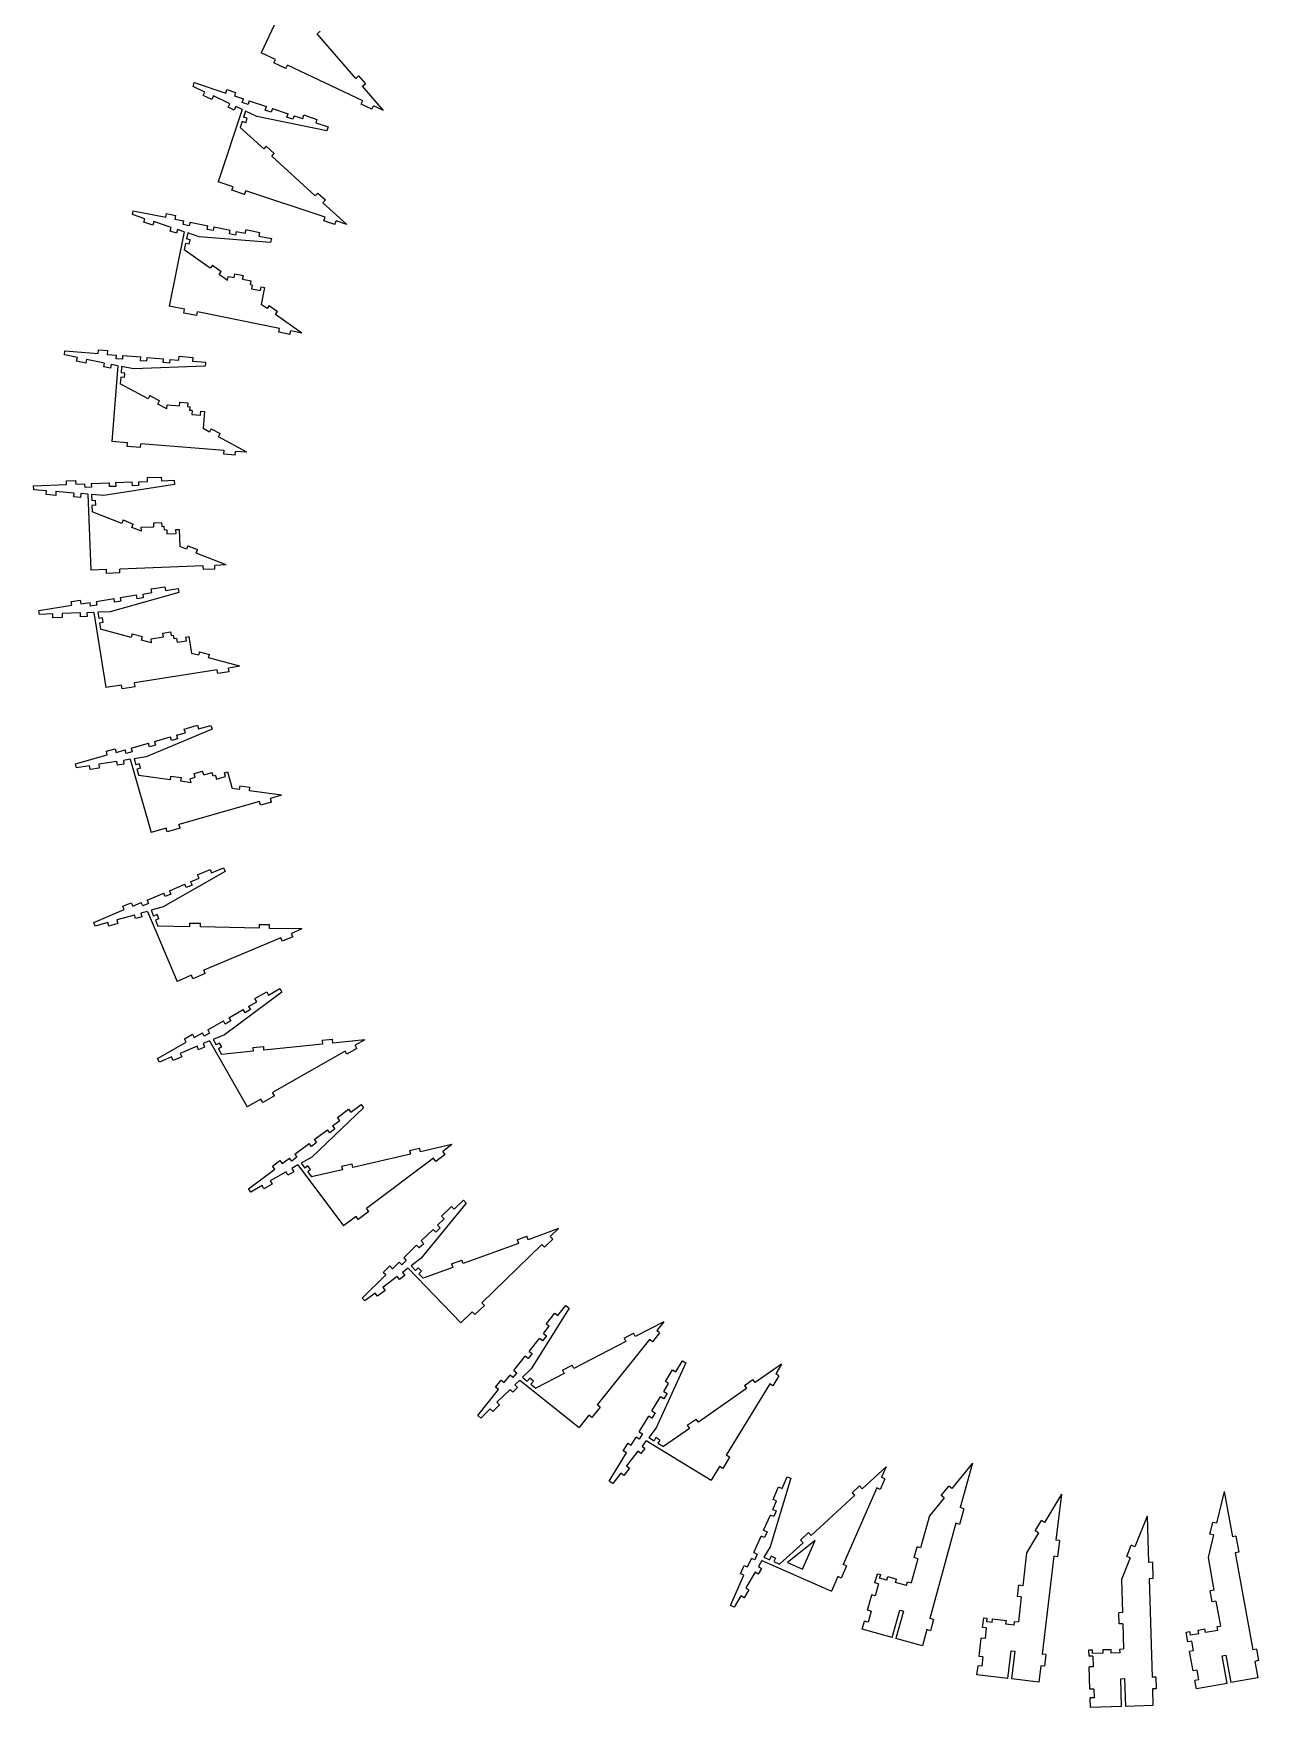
# Model space of a CAD drawing. Extents: x -27280 to 27280, y -16671 to 16671.
# Drawn here: x -4318 to 7426, y -16671 to -628 of the extents above; entities that cross this region are included whole.
import ezdxf

# ---------------------------------------------------------------- set-up
doc = ezdxf.new("R2010")
doc.units = 0
doc.header["$MEASUREMENT"] = 0
doc.layers.get('0').update_dxf_attribs({"linetype": 'CONTINUOUS'})

msp = doc.modelspace()

# ---------------------------------------------------------------- linework, layer by layer
for p, q in [((-1824, -153), (-2135, -812)), ((-1597, -631), (-1569, -607)), ((-1228, -1058), (-1597, -631)), ((-1999, -876), (-2135, -812)), ((-2014, -909), (-1999, -876)), ((-1899, -963), (-2014, -909)), ((-1899, -963), (-1884, -931)), ((-1159, -1274), (-1884, -931)), ((-2788, -1135), (-2776, -1099)), ((-2776, -1099), (-2474, -1199)), ((-1201, -1034), (-1228, -1058)), ((-1201, -1034), (-1136, -1109)), ((-1164, -1133), (-1136, -1109)), ((-2675, -1189), (-2788, -1135)), ((-2690, -1221), (-2675, -1189)), ((-2609, -1260), (-2690, -1221)), ((-2593, -1227), (-2609, -1260)), ((-2435, -1302), (-2593, -1227)), ((-2474, -1199), (-2463, -1165)), ((-2463, -1165), (-2380, -1192)), ((-2380, -1192), (-2391, -1226)), ((-2391, -1226), (-2306, -1254)), ((-2318, -1289), (-2306, -1254)), ((-2249, -1273), (-2261, -1308)), ((-2249, -1273), (-2085, -1328)), ((-1175, -1306), (-1159, -1274)), ((-961, -1367), (-1164, -1133)), ((-2317, -1358), (-2546, -2049)), ((-2450, -1334), (-2435, -1302)), ((-2393, -1362), (-2450, -1334)), ((-2377, -1329), (-2393, -1362)), ((-2317, -1358), (-2377, -1329)), ((-2261, -1308), (-2318, -1289)), ((-2284, -1373), (-2303, -1430)), ((-2269, -1441), (-2303, -1430)), ((-2178, -1424), (-2284, -1373)), ((-2283, -1483), (-2269, -1441)), ((-1507, -1560), (-2178, -1424)), ((-2096, -1362), (-2085, -1328)), ((-2039, -1381), (-2096, -1362)), ((-2028, -1347), (-2039, -1381)), ((-2028, -1347), (-1877, -1397)), ((-1889, -1431), (-1877, -1397)), ((-1832, -1450), (-1889, -1431)), ((-1820, -1416), (-1832, -1450)), ((-1820, -1416), (-1737, -1444)), ((-1737, -1444), (-1725, -1409)), ((-1725, -1409), (-1600, -1451)), ((-1075, -1353), (-1175, -1306)), ((-1075, -1353), (-1059, -1321)), ((-961, -1367), (-1059, -1321)), ((-2317, -1472), (-2336, -1530)), ((-2111, -1734), (-2336, -1530)), ((-2283, -1483), (-2317, -1472)), ((-1600, -1451), (-1612, -1485)), ((-1612, -1485), (-1494, -1524)), ((-1494, -1524), (-1507, -1560)), ((-2087, -1707), (-2111, -1734)), ((-2087, -1707), (-2009, -1778)), ((-2034, -1804), (-2009, -1778)), ((-1616, -2183), (-2034, -1804)), ((-2403, -2097), (-2546, -2049)), ((-2415, -2131), (-2403, -2097)), ((-2294, -2171), (-2415, -2131)), ((-2294, -2171), (-2282, -2137)), ((-1522, -2389), (-2282, -2137)), ((-1592, -2157), (-1616, -2183)), ((-1592, -2157), (-1519, -2223)), ((-1543, -2250), (-1519, -2223)), ((-3368, -2363), (-3361, -2326)), ((-3249, -2403), (-3368, -2363)), ((-3361, -2326), (-3049, -2389)), ((-3261, -2437), (-3249, -2403)), ((-3049, -2389), (-3042, -2353)), ((-3042, -2353), (-2956, -2371)), ((-2956, -2371), (-2963, -2406)), ((-2963, -2406), (-2876, -2424)), ((-1313, -2458), (-1543, -2250)), ((-1533, -2423), (-1522, -2389)), ((-3175, -2465), (-3261, -2437)), ((-3164, -2431), (-3175, -2465)), ((-2998, -2486), (-3164, -2431)), ((-2874, -2528), (-3018, -3242)), ((-3009, -2521), (-2998, -2486)), ((-2948, -2541), (-3009, -2521)), ((-2937, -2507), (-2948, -2541)), ((-2874, -2528), (-2937, -2507)), ((-2883, -2459), (-2876, -2424)), ((-2824, -2471), (-2883, -2459)), ((-2839, -2539), (-2851, -2597)), ((-2728, -2576), (-2839, -2539)), ((-2817, -2436), (-2824, -2471)), ((-2817, -2436), (-2647, -2470)), ((-2654, -2506), (-2647, -2470)), ((-2595, -2517), (-2654, -2506)), ((-2588, -2482), (-2595, -2517)), ((-2588, -2482), (-2433, -2514)), ((-2440, -2549), (-2433, -2514)), ((-2381, -2561), (-2440, -2549)), ((-2374, -2526), (-2381, -2561)), ((-2374, -2526), (-2287, -2543)), ((-2287, -2543), (-2280, -2508)), ((-2280, -2508), (-2151, -2534)), ((-2151, -2534), (-2158, -2569)), ((-1428, -2458), (-1533, -2423)), ((-1428, -2458), (-1417, -2424)), ((-1313, -2458), (-1417, -2424)), ((-2860, -2641), (-2872, -2701)), ((-2624, -2877), (-2872, -2701)), ((-2825, -2648), (-2860, -2641)), ((-2816, -2604), (-2851, -2597)), ((-2825, -2648), (-2816, -2604)), ((-2045, -2631), (-2728, -2576)), ((-2158, -2569), (-2037, -2594)), ((-2037, -2594), (-2045, -2631)), ((-2603, -2847), (-2624, -2877)), ((-2603, -2847), (-2518, -2908)), ((-2539, -2937), (-2518, -2908)), ((-2458, -2994), (-2539, -2937)), ((-2458, -2994), (-2450, -2956)), ((-2450, -2956), (-2395, -2967)), ((-2395, -2967), (-2388, -2932)), ((-2388, -2932), (-2306, -2948)), ((-2313, -2984), (-2306, -2948)), ((-2313, -2984), (-2232, -3000)), ((-2239, -3035), (-2232, -3000)), ((-2239, -3035), (-2239, -3036)), ((-2220, -3040), (-2239, -3036)), ((-2220, -3040), (-2227, -3075)), ((-2227, -3075), (-2142, -3092)), ((-2142, -3092), (-2135, -3056)), ((-2135, -3056), (-2102, -3063)), ((-2102, -3063), (-2135, -3224)), ((-2871, -3271), (-3018, -3242)), ((-2878, -3307), (-2871, -3271)), ((-2753, -3332), (-2878, -3307)), ((-2753, -3332), (-2746, -3297)), ((-1960, -3456), (-2746, -3297)), ((-2079, -3263), (-2135, -3224)), ((-2058, -3234), (-2079, -3263)), ((-2058, -3234), (-1977, -3291)), ((-1998, -3320), (-1977, -3291)), ((-1745, -3500), (-1998, -3320)), ((-1967, -3491), (-1960, -3456)), ((-1859, -3513), (-1967, -3491)), ((-1859, -3513), (-1852, -3478)), ((-1745, -3500), (-1852, -3478)), ((-4019, -3708), (-4016, -3670)), ((-4016, -3670), (-3699, -3696)), ((-3699, -3696), (-3696, -3660)), ((-3696, -3660), (-3609, -3667)), ((-3609, -3667), (-3612, -3703)), ((-3896, -3733), (-4019, -3708)), ((-3904, -3769), (-3896, -3733)), ((-3815, -3787), (-3904, -3769)), ((-3808, -3751), (-3815, -3787)), ((-3637, -3786), (-3808, -3751)), ((-3644, -3822), (-3637, -3786)), ((-3581, -3834), (-3644, -3822)), ((-3612, -3703), (-3523, -3710)), ((-3574, -3799), (-3581, -3834)), ((-3509, -3813), (-3574, -3799)), ((-3509, -3813), (-3567, -4539)), ((-3526, -3746), (-3523, -3710)), ((-3466, -3750), (-3526, -3746)), ((-3473, -3820), (-3478, -3879)), ((-3358, -3843), (-3473, -3820)), ((-3463, -3714), (-3466, -3750)), ((-3463, -3714), (-3290, -3728)), ((-2673, -3816), (-3358, -3843)), ((-3293, -3764), (-3290, -3728)), ((-3233, -3769), (-3293, -3764)), ((-3230, -3733), (-3233, -3769)), ((-3230, -3733), (-3072, -3746)), ((-3075, -3782), (-3072, -3746)), ((-3015, -3786), (-3075, -3782)), ((-3012, -3751), (-3015, -3786)), ((-3012, -3751), (-2924, -3758)), ((-2924, -3758), (-2922, -3722)), ((-2922, -3722), (-2790, -3732)), ((-2790, -3732), (-2793, -3768)), ((-2793, -3768), (-2670, -3778)), ((-2670, -3778), (-2673, -3816)), ((-3481, -3923), (-3486, -3984)), ((-3219, -4129), (-3486, -3984)), ((-3445, -3926), (-3481, -3923)), ((-3442, -3882), (-3478, -3879)), ((-3445, -3926), (-3442, -3882)), ((-3202, -4097), (-3219, -4129)), ((-3202, -4097), (-3110, -4147)), ((-3127, -4179), (-3110, -4147)), ((-2917, -4196), (-2914, -4161)), ((-2914, -4161), (-2839, -4167)), ((-2839, -4167), (-2842, -4202)), ((-3040, -4226), (-3127, -4179)), ((-3040, -4226), (-3037, -4187)), ((-3037, -4187), (-2917, -4196)), ((-2842, -4202), (-2815, -4205)), ((-2818, -4241), (-2815, -4205)), ((-2798, -4242), (-2818, -4241)), ((-2798, -4242), (-2801, -4278)), ((-2801, -4278), (-2717, -4285)), ((-2717, -4285), (-2714, -4249)), ((-2714, -4249), (-2678, -4252)), ((-2678, -4252), (-2691, -4415)), ((-2631, -4448), (-2691, -4415)), ((-2614, -4416), (-2631, -4448)), ((-2614, -4416), (-2527, -4463)), ((-2544, -4495), (-2527, -4463)), ((-3416, -4551), (-3567, -4539)), ((-3419, -4587), (-3416, -4551)), ((-3292, -4597), (-3419, -4587)), ((-3292, -4597), (-3289, -4561)), ((-2491, -4625), (-3289, -4561)), ((-2272, -4642), (-2544, -4495)), ((-2493, -4661), (-2491, -4625)), ((-2383, -4670), (-2380, -4634)), ((-2272, -4642), (-2380, -4634)), ((-2383, -4670), (-2493, -4661)), ((-4318, -4963), (-4000, -4950)), ((-4316, -5001), (-4318, -4963)), ((-4002, -4914), (-3914, -4911)), ((-4000, -4950), (-4002, -4914)), ((-3914, -4911), (-3913, -4947)), ((-3913, -4947), (-3824, -4943)), ((-3822, -4979), (-3824, -4943)), ((-3764, -4941), (-3590, -4934)), ((-3764, -4941), (-3762, -4977)), ((-2967, -4949), (-3644, -5057)), ((-3589, -4970), (-3590, -4934)), ((-3529, -4968), (-3589, -4970)), ((-3530, -4932), (-3372, -4926)), ((-3530, -4932), (-3529, -4968)), ((-3370, -4962), (-3372, -4926)), ((-3310, -4960), (-3370, -4962)), ((-3312, -4924), (-3224, -4920)), ((-3312, -4924), (-3310, -4960)), ((-3225, -4884), (-3094, -4879)), ((-3224, -4920), (-3225, -4884)), ((-3094, -4879), (-3092, -4915)), ((-3092, -4915), (-2969, -4910)), ((-2969, -4910), (-2967, -4949)), ((-4192, -5011), (-4316, -5001)), ((-4195, -5047), (-4192, -5011)), ((-4105, -5055), (-4195, -5047)), ((-4102, -5019), (-4105, -5055)), ((-3927, -5033), (-4102, -5019)), ((-3930, -5069), (-3927, -5033)), ((-3867, -5074), (-3930, -5069)), ((-3864, -5038), (-3867, -5074)), ((-3797, -5044), (-3864, -5038)), ((-3762, -4977), (-3822, -4979)), ((-3797, -5044), (-3769, -5772)), ((-3761, -5047), (-3759, -5106)), ((-3644, -5057), (-3761, -5047)), ((-3723, -5105), (-3759, -5106)), ((-3721, -5149), (-3723, -5105)), ((-3721, -5149), (-3757, -5151)), ((-3757, -5151), (-3755, -5212)), ((-3472, -5324), (-3755, -5212)), ((-3459, -5290), (-3472, -5324)), ((-3459, -5290), (-3362, -5329)), ((-3375, -5362), (-3362, -5329)), ((-3283, -5399), (-3375, -5362)), ((-3285, -5360), (-3164, -5355)), ((-3283, -5399), (-3285, -5360)), ((-3165, -5319), (-3091, -5316)), ((-3164, -5355), (-3165, -5319)), ((-3091, -5316), (-3089, -5352)), ((-3089, -5352), (-3065, -5351)), ((-3063, -5387), (-3065, -5351)), ((-3041, -5386), (-3063, -5387)), ((-3041, -5386), (-3039, -5422)), ((-3039, -5422), (-2950, -5419)), ((-2952, -5383), (-2921, -5382)), ((-2950, -5419), (-2952, -5383)), ((-2921, -5382), (-2914, -5545)), ((-2851, -5571), (-2914, -5545)), ((-2838, -5537), (-2851, -5571)), ((-2838, -5537), (-2746, -5574)), ((-2759, -5607), (-2746, -5574)), ((-2471, -5721), (-2759, -5607)), ((-3618, -5766), (-3769, -5772)), ((-3617, -5802), (-3618, -5766)), ((-2690, -5730), (-3491, -5761)), ((-3490, -5797), (-3491, -5761)), ((-2689, -5766), (-2690, -5730)), ((-2578, -5762), (-2689, -5766)), ((-2471, -5721), (-2580, -5726)), ((-2578, -5762), (-2580, -5726)), ((-3490, -5797), (-3617, -5802)), ((-3189, -5950), (-3059, -5930)), ((-3059, -5930), (-3053, -5965)), ((-3956, -6072), (-3870, -6058)), ((-3951, -6108), (-3956, -6072)), ((-3870, -6058), (-3864, -6094)), ((-3864, -6094), (-3776, -6080)), ((-3770, -6116), (-3776, -6080)), ((-3717, -6071), (-3545, -6043)), ((-3717, -6071), (-3711, -6106)), ((-2925, -5984), (-3584, -6171)), ((-3540, -6079), (-3545, -6043)), ((-3480, -6069), (-3540, -6079)), ((-3486, -6034), (-3329, -6009)), ((-3486, -6034), (-3480, -6069)), ((-3324, -6045), (-3329, -6009)), ((-3265, -6035), (-3324, -6045)), ((-3270, -6000), (-3183, -5986)), ((-3270, -6000), (-3265, -6035)), ((-3183, -5986), (-3189, -5950)), ((-3053, -5965), (-2931, -5946)), ((-2931, -5946), (-2925, -5984)), ((-4265, -6158), (-3951, -6108)), ((-4259, -6195), (-4265, -6158)), ((-4133, -6191), (-4259, -6195)), ((-4132, -6227), (-4133, -6191)), ((-4042, -6224), (-4132, -6227)), ((-3868, -6181), (-4043, -6188)), ((-4043, -6188), (-4042, -6224)), ((-3867, -6217), (-3868, -6181)), ((-3803, -6215), (-3867, -6217)), ((-3738, -6177), (-3805, -6179)), ((-3805, -6179), (-3803, -6215)), ((-3711, -6106), (-3770, -6116)), ((-3738, -6177), (-3624, -6896)), ((-3584, -6171), (-3702, -6175)), ((-3702, -6175), (-3692, -6234)), ((-3657, -6228), (-3692, -6234)), ((-3650, -6272), (-3657, -6228)), ((-3650, -6272), (-3685, -6278)), ((-3685, -6278), (-3676, -6338)), ((-3382, -6416), (-3676, -6338)), ((-3373, -6381), (-3382, -6416)), ((-3373, -6381), (-3272, -6408)), ((-3281, -6443), (-3272, -6408)), ((-3191, -6429), (-3072, -6410)), ((-3078, -6375), (-3004, -6363)), ((-3072, -6410), (-3078, -6375)), ((-3004, -6363), (-2998, -6399)), ((-2998, -6399), (-2974, -6395)), ((-2968, -6430), (-2974, -6395)), ((-2858, -6413), (-2828, -6408)), ((-2852, -6448), (-2858, -6413)), ((-2828, -6408), (-2802, -6570)), ((-3185, -6468), (-3281, -6443)), ((-3185, -6468), (-3191, -6429)), ((-2946, -6427), (-2968, -6430)), ((-2946, -6427), (-2940, -6462)), ((-2940, -6462), (-2852, -6448)), ((-2736, -6587), (-2802, -6570)), ((-2727, -6553), (-2736, -6587)), ((-2727, -6553), (-2631, -6578)), ((-2640, -6613), (-2631, -6578)), ((-2557, -6727), (-3349, -6852)), ((-2340, -6692), (-2640, -6613)), ((-2552, -6762), (-2557, -6727)), ((-2340, -6692), (-2448, -6709)), ((-2442, -6745), (-2448, -6709)), ((-3475, -6872), (-3624, -6896)), ((-3469, -6908), (-3475, -6872)), ((-3343, -6888), (-3469, -6908)), ((-3343, -6888), (-3349, -6852)), ((-2442, -6745), (-2552, -6762)), ((-2606, -7296), (-3238, -7560)), ((-3157, -7413), (-3005, -7369)), ((-2995, -7404), (-3005, -7369)), ((-2947, -7353), (-2862, -7329)), ((-2947, -7353), (-2937, -7387)), ((-2872, -7294), (-2745, -7258)), ((-2862, -7329), (-2872, -7294)), ((-2745, -7258), (-2736, -7293)), ((-2736, -7293), (-2617, -7259)), ((-2617, -7259), (-2606, -7296)), ((-3619, -7507), (-3535, -7483)), ((-3610, -7541), (-3619, -7507)), ((-3535, -7483), (-3526, -7518)), ((-3526, -7518), (-3440, -7493)), ((-3430, -7528), (-3440, -7493)), ((-3372, -7511), (-3430, -7528)), ((-3382, -7477), (-3215, -7429)), ((-3382, -7477), (-3372, -7511)), ((-3205, -7464), (-3215, -7429)), ((-3147, -7447), (-3205, -7464)), ((-3157, -7413), (-3147, -7447)), ((-2937, -7387), (-2995, -7404)), ((-3915, -7628), (-3610, -7541)), ((-3905, -7665), (-3915, -7628)), ((-3781, -7646), (-3905, -7665)), ((-3776, -7682), (-3781, -7646)), ((-3687, -7668), (-3776, -7682)), ((-3519, -7605), (-3692, -7632)), ((-3692, -7632), (-3687, -7668)), ((-3514, -7640), (-3519, -7605)), ((-3451, -7630), (-3514, -7640)), ((-3390, -7584), (-3456, -7595)), ((-3456, -7595), (-3451, -7630)), ((-3390, -7584), (-3191, -8285)), ((-3238, -7560), (-3354, -7579)), ((-3354, -7579), (-3338, -7636)), ((-3303, -7626), (-3338, -7636)), ((-3291, -7669), (-3326, -7679)), ((-3326, -7679), (-3309, -7738)), ((-3291, -7669), (-3303, -7626)), ((-2778, -7721), (-2696, -7698)), ((-2686, -7733), (-2696, -7698)), ((-3008, -7780), (-3309, -7738)), ((-3003, -7744), (-3008, -7780)), ((-3003, -7744), (-2900, -7759)), ((-2905, -7794), (-2900, -7759)), ((-2807, -7808), (-2905, -7794)), ((-2817, -7770), (-2768, -7756)), ((-2807, -7808), (-2817, -7770)), ((-2768, -7756), (-2778, -7721)), ((-2686, -7733), (-2604, -7709)), ((-2594, -7744), (-2604, -7709)), ((-2574, -7738), (-2594, -7744)), ((-2574, -7738), (-2564, -7773)), ((-2564, -7773), (-2477, -7748)), ((-2487, -7714), (-2459, -7705)), ((-2477, -7748), (-2487, -7714)), ((-2459, -7705), (-2414, -7863)), ((-2341, -7837), (-2346, -7872)), ((-2341, -7837), (-2243, -7851)), ((-2248, -7886), (-2243, -7851)), ((-2152, -7989), (-2923, -8209)), ((-2346, -7872), (-2414, -7863)), ((-1941, -7929), (-2248, -7886)), ((-2142, -8024), (-2152, -7989)), ((-2036, -7994), (-2142, -8024)), ((-1941, -7929), (-2046, -7959)), ((-2036, -7994), (-2046, -7959)), ((-3046, -8244), (-3191, -8285)), ((-3036, -8278), (-3046, -8244)), ((-2913, -8243), (-3036, -8278)), ((-2913, -8243), (-2923, -8209)), ((-2481, -8660), (-3076, -8999)), ((-2745, -8691), (-2623, -8640)), ((-2623, -8640), (-2610, -8673)), ((-2610, -8673), (-2496, -8625)), ((-2496, -8625), (-2481, -8660)), ((-3014, -8843), (-2867, -8781)), ((-2854, -8814), (-2867, -8781)), ((-2798, -8791), (-2854, -8814)), ((-2812, -8758), (-2731, -8724)), ((-2812, -8758), (-2798, -8791)), ((-2731, -8724), (-2745, -8691)), ((-3461, -8991), (-3381, -8958)), ((-3381, -8958), (-3367, -8991)), ((-3367, -8991), (-3284, -8956)), ((-3270, -8989), (-3284, -8956)), ((-3215, -8966), (-3270, -8989)), ((-3229, -8933), (-3069, -8866)), ((-3229, -8933), (-3215, -8966)), ((-3055, -8899), (-3069, -8866)), ((-3000, -8876), (-3055, -8899)), ((-3014, -8843), (-3000, -8876)), ((-3740, -9148), (-3447, -9025)), ((-3350, -9077), (-3519, -9124)), ((-3519, -9124), (-3509, -9159)), ((-3447, -9025), (-3461, -8991)), ((-3340, -9111), (-3350, -9077)), ((-3279, -9094), (-3340, -9111)), ((-3224, -9041), (-3289, -9059)), ((-3289, -9059), (-3279, -9094)), ((-3224, -9041), (-2942, -9713)), ((-3076, -8999), (-3190, -9031)), ((-3190, -9031), (-3167, -9086)), ((-3133, -9072), (-3167, -9086)), ((-3116, -9113), (-3149, -9127)), ((-3149, -9127), (-3126, -9183)), ((-3116, -9113), (-3133, -9072)), ((-3726, -9183), (-3740, -9148)), ((-3605, -9149), (-3726, -9183)), ((-3595, -9184), (-3605, -9149)), ((-3509, -9159), (-3595, -9184)), ((-2822, -9189), (-3126, -9183)), ((-2821, -9153), (-2822, -9189)), ((-2821, -9153), (-2717, -9155)), ((-2717, -9191), (-2717, -9155)), ((-2153, -9202), (-2717, -9191)), ((-1947, -9295), (-2686, -9605)), ((-2153, -9166), (-2054, -9168)), ((-2153, -9166), (-2153, -9202)), ((-2055, -9204), (-2054, -9168)), ((-1744, -9210), (-2055, -9204)), ((-1933, -9328), (-1947, -9295)), ((-1831, -9285), (-1933, -9328)), ((-1744, -9210), (-1845, -9252)), ((-1831, -9285), (-1845, -9252)), ((-2672, -9638), (-2686, -9605)), ((-2803, -9654), (-2942, -9713)), ((-2789, -9687), (-2803, -9654)), ((-2672, -9638), (-2789, -9687)), ((-2064, -9843), (-1957, -9782)), ((-1957, -9782), (-1937, -9815)), ((-1937, -9815), (-2487, -10223)), ((-2255, -9952), (-2178, -9908)), ((-2196, -9877), (-2082, -9812)), ((-2178, -9908), (-2196, -9877)), ((-2082, -9812), (-2064, -9843)), ((-2647, -10177), (-2496, -10090)), ((-2479, -10122), (-2496, -10090)), ((-2427, -10092), (-2479, -10122)), ((-2444, -10061), (-2307, -9982)), ((-2444, -10061), (-2427, -10092)), ((-2289, -10013), (-2307, -9982)), ((-2237, -9983), (-2289, -10013)), ((-2255, -9952), (-2237, -9983)), ((-2871, -10263), (-2795, -10219)), ((-2853, -10294), (-2871, -10263)), ((-2795, -10219), (-2777, -10251)), ((-2777, -10251), (-2699, -10206)), ((-2681, -10238), (-2699, -10206)), ((-2629, -10208), (-2681, -10238)), ((-2647, -10177), (-2629, -10208)), ((-2487, -10223), (-2596, -10269)), ((-1550, -10277), (-1452, -10267)), ((-1449, -10303), (-1452, -10267)), ((-3129, -10452), (-2853, -10294)), ((-2750, -10334), (-2911, -10402)), ((-2911, -10402), (-2897, -10435)), ((-2736, -10367), (-2750, -10334)), ((-2677, -10342), (-2736, -10367)), ((-2629, -10283), (-2691, -10309)), ((-2691, -10309), (-2677, -10342)), ((-2629, -10283), (-2268, -10916)), ((-2596, -10269), (-2567, -10321)), ((-2535, -10303), (-2567, -10321)), ((-2513, -10341), (-2544, -10359)), ((-2544, -10359), (-2514, -10412)), ((-2513, -10341), (-2535, -10303)), ((-2212, -10381), (-2514, -10412)), ((-2216, -10345), (-2111, -10335)), ((-2216, -10345), (-2212, -10381)), ((-2108, -10371), (-2111, -10335)), ((-1547, -10313), (-2108, -10371)), ((-1331, -10380), (-2026, -10777)), ((-1550, -10277), (-1547, -10313)), ((-1140, -10271), (-1449, -10303)), ((-1313, -10411), (-1331, -10380)), ((-1217, -10356), (-1313, -10411)), ((-1140, -10271), (-1235, -10325)), ((-1217, -10356), (-1235, -10325)), ((-3110, -10485), (-3129, -10452)), ((-2994, -10437), (-3110, -10485)), ((-2980, -10470), (-2994, -10437)), ((-2897, -10435), (-2980, -10470)), ((-2137, -10841), (-2268, -10916)), ((-2119, -10872), (-2137, -10841)), ((-2008, -10809), (-2119, -10872)), ((-2008, -10809), (-2026, -10777)), ((-1276, -10966), (-1177, -10892)), ((-1177, -10892), (-1154, -10923)), ((-1154, -10923), (-1650, -11396)), ((-1452, -11098), (-1381, -11045)), ((-1403, -11016), (-1298, -10937)), ((-1381, -11045), (-1403, -11016)), ((-1298, -10937), (-1276, -10966)), ((-1627, -11229), (-1500, -11134)), ((-1627, -11229), (-1605, -11258)), ((-1478, -11163), (-1500, -11134)), ((-1430, -11127), (-1478, -11163)), ((-1452, -11098), (-1430, -11127)), ((-1814, -11369), (-1675, -11265)), ((-1814, -11369), (-1792, -11398)), ((-1653, -11294), (-1675, -11265)), ((-1605, -11258), (-1653, -11294)), ((-705, -11369), (-1255, -11495)), ((-713, -11333), (-617, -11311)), ((-713, -11333), (-705, -11369)), ((-609, -11346), (-617, -11311)), ((-307, -11277), (-609, -11346)), ((-372, -11371), (-461, -11437)), ((-307, -11277), (-394, -11342)), ((-372, -11371), (-394, -11342)), ((-2258, -11701), (-2003, -11511)), ((-1896, -11537), (-2048, -11625)), ((-2025, -11482), (-1955, -11429)), ((-2003, -11511), (-2025, -11482)), ((-1955, -11429), (-1933, -11458)), ((-1933, -11458), (-1862, -11405)), ((-1878, -11569), (-1896, -11537)), ((-1823, -11537), (-1878, -11569)), ((-1840, -11434), (-1862, -11405)), ((-1783, -11472), (-1841, -11506)), ((-1841, -11506), (-1823, -11537)), ((-1792, -11398), (-1840, -11434)), ((-1783, -11472), (-1347, -12055)), ((-1650, -11396), (-1752, -11454)), ((-1752, -11454), (-1716, -11502)), ((-1687, -11480), (-1716, -11502)), ((-1661, -11516), (-1689, -11538)), ((-1689, -11538), (-1653, -11586)), ((-1661, -11516), (-1687, -11480)), ((-1357, -11518), (-1653, -11586)), ((-1365, -11483), (-1263, -11460)), ((-1365, -11483), (-1357, -11518)), ((-1255, -11495), (-1263, -11460)), ((-482, -11408), (-1124, -11889)), ((-461, -11437), (-482, -11408)), ((-2235, -11732), (-2258, -11701)), ((-2126, -11670), (-2235, -11732)), ((-2108, -11701), (-2126, -11670)), ((-2030, -11656), (-2108, -11701)), ((-2048, -11625), (-2030, -11656)), ((-170, -11837), (-603, -12368)), ((-406, -11961), (-311, -11869)), ((-311, -11869), (-286, -11895)), ((-286, -11895), (-197, -11809)), ((-197, -11809), (-170, -11837)), ((-1226, -11965), (-1347, -12055)), ((-1204, -11994), (-1226, -11965)), ((-1102, -11918), (-1204, -11994)), ((-1102, -11918), (-1124, -11889)), ((-444, -12048), (-381, -11987)), ((-381, -11987), (-406, -11961)), ((-601, -12200), (-487, -12090)), ((-462, -12115), (-487, -12090)), ((-419, -12074), (-462, -12115)), ((-444, -12048), (-419, -12074)), ((318, -12189), (411, -12155)), ((318, -12189), (331, -12223)), ((423, -12189), (411, -12155)), ((715, -12082), (423, -12189)), ((661, -12184), (582, -12261)), ((715, -12082), (636, -12158)), ((661, -12184), (636, -12158)), ((-769, -12362), (-645, -12241)), ((-620, -12267), (-645, -12241)), ((-576, -12226), (-620, -12267)), ((-601, -12200), (-576, -12226)), ((331, -12223), (-199, -12417)), ((557, -12235), (-20, -12792)), ((582, -12261), (557, -12235)), ((-965, -12501), (-902, -12440)), ((-940, -12526), (-965, -12501)), ((-902, -12440), (-877, -12466)), ((-877, -12466), (-813, -12404)), ((-788, -12430), (-813, -12404)), ((-744, -12388), (-788, -12430)), ((-726, -12461), (-779, -12501)), ((-779, -12501), (-758, -12530)), ((-769, -12362), (-744, -12388)), ((-726, -12461), (-220, -12985)), ((-603, -12368), (-697, -12439)), ((-697, -12439), (-656, -12482)), ((-630, -12457), (-656, -12482)), ((-599, -12489), (-630, -12457)), ((-599, -12489), (-625, -12514)), ((-625, -12514), (-582, -12558)), ((-297, -12453), (-582, -12558)), ((-309, -12419), (-211, -12383)), ((-309, -12419), (-297, -12453)), ((-199, -12417), (-211, -12383)), ((-1168, -12747), (-940, -12526)), ((-948, -12674), (-1020, -12728)), ((-830, -12540), (-970, -12645)), ((-970, -12645), (-948, -12674)), ((-809, -12568), (-830, -12540)), ((-758, -12530), (-809, -12568)), ((-1142, -12775), (-1168, -12747)), ((-1042, -12699), (-1142, -12775)), ((-1020, -12728), (-1042, -12699)), ((5, -12817), (-86, -12906)), ((5, -12817), (-20, -12792)), ((708, -12916), (786, -12819)), ((786, -12819), (816, -12843)), ((-111, -12880), (-220, -12985)), ((-86, -12906), (-111, -12880)), ((816, -12843), (454, -13425)), ((598, -12996), (680, -12893)), ((680, -12893), (708, -12916)), ((1725, -12974), (1449, -13117)), ((1725, -12974), (1657, -13059)), ((434, -13258), (534, -13134)), ((562, -13156), (534, -13134)), ((599, -13110), (562, -13156)), ((571, -13087), (626, -13018)), ((571, -13087), (599, -13110)), ((626, -13018), (598, -12996)), ((1588, -13145), (1086, -13771)), ((1345, -13131), (1433, -13085)), ((1345, -13131), (1362, -13162)), ((1449, -13117), (1433, -13085)), ((1616, -13168), (1588, -13145)), ((1685, -13082), (1616, -13168)), ((1685, -13082), (1657, -13059)), ((288, -13440), (397, -13305)), ((425, -13327), (397, -13305)), ((462, -13280), (425, -13327)), ((434, -13258), (462, -13280)), ((1362, -13162), (861, -13422)), ((316, -13463), (279, -13509)), ((288, -13440), (316, -13463)), ((454, -13425), (370, -13507)), ((768, -13471), (499, -13611)), ((752, -13439), (845, -13390)), ((752, -13439), (768, -13471)), ((861, -13422), (845, -13390)), ((1936, -13369), (1653, -13992)), ((1740, -13548), (1808, -13436)), ((1808, -13436), (1839, -13454)), ((1839, -13454), (1903, -13349)), ((1903, -13349), (1936, -13369)), ((2854, -13381), (2600, -13558)), ((2854, -13381), (2798, -13474)), ((2829, -13493), (2798, -13474)), ((-58, -13873), (140, -13625)), ((112, -13602), (167, -13534)), ((140, -13625), (112, -13602)), ((251, -13624), (125, -13746)), ((167, -13534), (195, -13557)), ((195, -13557), (251, -13487)), ((279, -13509), (251, -13487)), ((276, -13650), (251, -13624)), ((321, -13605), (276, -13650)), ((344, -13533), (296, -13579)), ((296, -13579), (321, -13605)), ((344, -13533), (912, -13988)), ((370, -13507), (416, -13544)), ((439, -13516), (416, -13544)), ((474, -13544), (439, -13516)), ((474, -13544), (451, -13572)), ((451, -13572), (499, -13611)), ((1725, -13642), (1771, -13567)), ((1771, -13567), (1740, -13548)), ((2519, -13615), (2056, -13937)), ((2740, -13569), (2324, -14254)), ((2498, -13585), (2579, -13529)), ((2498, -13585), (2519, -13615)), ((2600, -13558), (2579, -13529)), ((2771, -13587), (2740, -13569)), ((2829, -13493), (2771, -13587)), ((151, -13772), (86, -13835)), ((125, -13746), (151, -13772)), ((1115, -13793), (1035, -13893)), ((1115, -13793), (1086, -13771)), ((1611, -13829), (1694, -13694)), ((1725, -13712), (1694, -13694)), ((1725, -13642), (1756, -13661)), ((1756, -13661), (1725, -13712)), ((-28, -13897), (-58, -13873)), ((61, -13809), (-28, -13897)), ((86, -13835), (61, -13809)), ((1007, -13870), (912, -13988)), ((1035, -13893), (1007, -13870)), ((1490, -14029), (1580, -13880)), ((1611, -13899), (1580, -13880)), ((1611, -13829), (1642, -13848)), ((1642, -13848), (1611, -13899)), ((1950, -13967), (2035, -13908)), ((2056, -13937), (2035, -13908)), ((1413, -14156), (1459, -14080)), ((1490, -14099), (1459, -14080)), ((1490, -14029), (1521, -14047)), ((1521, -14047), (1490, -14099)), ((1557, -14113), (1516, -14166)), ((1557, -14113), (2180, -14491)), ((1653, -13992), (1580, -14085)), ((1580, -14085), (1631, -14116)), ((1649, -14085), (1631, -14116)), ((1687, -14108), (1649, -14085)), ((1687, -14108), (1669, -14139)), ((1970, -13997), (1721, -14171)), ((1950, -13967), (1970, -13997)), ((1202, -14503), (1367, -14231)), ((1336, -14212), (1382, -14138)), ((1367, -14231), (1336, -14212)), ((1477, -14216), (1368, -14354)), ((1382, -14138), (1413, -14156)), ((1505, -14238), (1477, -14216)), ((1544, -14188), (1505, -14238)), ((1516, -14166), (1544, -14188)), ((1669, -14139), (1721, -14171)), ((2355, -14272), (2289, -14381)), ((2355, -14272), (2324, -14254)), ((1313, -14424), (1235, -14523)), ((1341, -14447), (1313, -14424)), ((1397, -14376), (1341, -14447)), ((1368, -14354), (1397, -14376)), ((2258, -14363), (2180, -14491)), ((2289, -14381), (2258, -14363)), ((3855, -14366), (3626, -14575)), ((3855, -14366), (3811, -14465)), ((4683, -14329), (4485, -14573)), ((4683, -14329), (4567, -14756)), ((1235, -14523), (1202, -14503)), ((2943, -14474), (2744, -15130)), ((2772, -14678), (2825, -14557)), ((2825, -14557), (2858, -14572)), ((2858, -14572), (2908, -14459)), ((2908, -14459), (2943, -14474)), ((3767, -14567), (3444, -15300)), ((3529, -14615), (3602, -14548)), ((3626, -14575), (3602, -14548)), ((3800, -14581), (3767, -14567)), ((3844, -14480), (3800, -14581)), ((3844, -14480), (3811, -14465)), ((4384, -14640), (4457, -14551)), ((4485, -14573), (4457, -14551)), ((2770, -14773), (2805, -14692)), ((2805, -14692), (2772, -14678)), ((3553, -14641), (3137, -15022)), ((3529, -14615), (3553, -14641)), ((4412, -14662), (4271, -14835)), ((4412, -14662), (4384, -14640)), ((4601, -14766), (4567, -14756)), ((5536, -14627), (5375, -14898)), ((5536, -14627), (5483, -15067)), ((7096, -14601), (7022, -14906)), ((7096, -14601), (7175, -15036)), ((2682, -14973), (2746, -14828)), ((2779, -14842), (2746, -14828)), ((2770, -14773), (2803, -14787)), ((2803, -14787), (2779, -14842)), ((4271, -14835), (4187, -15142)), ((4525, -14906), (4276, -15818)), ((4560, -14916), (4525, -14906)), ((4601, -14766), (4560, -14916)), ((5286, -14978), (5344, -14880)), ((5375, -14898), (5344, -14880)), ((6358, -14839), (6240, -15131)), ((6358, -14839), (6372, -15281)), ((6960, -15010), (6987, -14898)), ((7022, -14906), (6987, -14898)), ((2588, -15187), (2658, -15028)), ((2691, -15042), (2658, -15028)), ((2682, -14973), (2715, -14988)), ((2715, -14988), (2691, -15042)), ((3176, -15072), (2911, -15282)), ((3035, -15066), (3112, -14995)), ((3035, -15066), (3060, -15092)), ((3055, -15346), (3176, -15072)), ((3137, -15022), (3112, -14995)), ((5316, -14997), (5203, -15189)), ((5316, -14997), (5286, -14978)), ((5519, -15071), (5483, -15067)), ((5519, -15071), (5500, -15226)), ((6995, -15018), (6942, -15235)), ((6995, -15018), (6960, -15010)), ((7210, -15029), (7175, -15036)), ((7210, -15029), (7238, -15183)), ((2588, -15187), (2621, -15201)), ((2621, -15201), (2597, -15256)), ((2744, -15130), (2684, -15231)), ((2684, -15231), (2738, -15255)), ((2753, -15222), (2738, -15255)), ((2794, -15240), (2753, -15222)), ((2794, -15240), (2779, -15273)), ((3060, -15092), (2835, -15297)), ((4124, -15235), (4153, -15132)), ((4159, -15245), (4124, -15235)), ((4187, -15142), (4153, -15132)), ((5203, -15189), (5165, -15504)), ((5465, -15222), (5352, -16160)), ((5500, -15226), (5465, -15222)), ((6197, -15237), (6113, -15444)), ((6163, -15224), (6206, -15117)), ((6197, -15237), (6163, -15224)), ((6240, -15131), (6206, -15117)), ((6942, -15235), (6999, -15548)), ((7238, -15183), (7202, -15189)), ((7202, -15189), (7371, -16119)), ((2460, -15389), (2495, -15309)), ((2493, -15404), (2460, -15389)), ((2495, -15309), (2528, -15324)), ((2599, -15374), (2510, -15525)), ((2528, -15324), (2564, -15242)), ((2597, -15256), (2564, -15242)), ((2630, -15393), (2599, -15374)), ((2662, -15338), (2630, -15393)), ((2666, -15262), (2631, -15319)), ((2631, -15319), (2662, -15338)), ((2666, -15262), (3332, -15555)), ((2779, -15273), (2835, -15297)), ((2911, -15282), (3055, -15346)), ((3477, -15315), (3426, -15432)), ((3477, -15315), (3444, -15300)), ((3749, -15478), (3773, -15390)), ((3773, -15390), (3804, -15398)), ((3794, -15433), (3804, -15398)), ((4159, -15245), (4095, -15478)), ((6408, -15280), (6372, -15281)), ((6408, -15280), (6413, -15436)), ((2365, -15695), (2493, -15404)), ((2541, -15543), (2495, -15621)), ((2510, -15525), (2541, -15543)), ((3393, -15417), (3332, -15555)), ((3426, -15432), (3393, -15417)), ((3783, -15487), (3749, -15478)), ((3783, -15487), (3752, -15600)), ((3862, -15451), (3794, -15433)), ((3862, -15451), (3871, -15417)), ((3871, -15417), (3956, -15440)), ((3946, -15474), (3956, -15440)), ((4051, -15503), (3946, -15474)), ((4051, -15503), (4060, -15468)), ((4060, -15468), (4095, -15478)), ((5117, -15606), (5129, -15500)), ((5165, -15504), (5129, -15500)), ((6113, -15444), (6122, -15762)), ((6413, -15436), (6377, -15437)), ((6377, -15437), (6405, -16382)), ((6999, -15548), (6963, -15554)), ((6983, -15659), (6963, -15554)), ((2400, -15710), (2365, -15695)), ((2464, -15602), (2400, -15710)), ((2495, -15621), (2464, -15602)), ((3677, -15739), (3718, -15590)), ((3752, -15600), (3718, -15590)), ((5152, -15611), (5117, -15606)), ((5152, -15611), (5124, -15850)), ((7018, -15653), (6983, -15659)), ((7018, -15653), (7061, -15891)), ((3627, -15922), (3648, -15845)), ((3683, -15854), (3648, -15845)), ((3712, -15748), (3677, -15739)), ((3712, -15748), (3683, -15854)), ((3915, -16000), (3986, -15740)), ((4021, -15749), (3949, -16010)), ((3986, -15740), (4021, -15749)), ((4310, -15828), (4276, -15818)), ((4310, -15828), (4281, -15935)), ((4780, -15905), (4792, -15811)), ((4792, -15811), (4826, -15815)), ((4822, -15851), (4826, -15815)), ((4872, -15857), (4822, -15851)), ((4872, -15857), (4876, -15821)), ((4876, -15821), (5009, -15837)), ((5005, -15872), (5009, -15837)), ((5083, -15882), (5005, -15872)), ((5083, -15882), (5087, -15846)), ((5087, -15846), (5124, -15850)), ((6122, -15762), (6086, -15763)), ((6090, -15870), (6086, -15763)), ((6126, -15869), (6090, -15870)), ((6126, -15869), (6133, -16110)), ((3915, -16000), (3627, -15922)), ((4204, -16080), (3949, -16010)), ((4246, -15925), (4204, -16080)), ((4281, -15935), (4246, -15925)), ((4747, -16182), (4768, -16007)), ((4804, -16011), (4768, -16007)), ((4816, -15909), (4780, -15905)), ((4816, -15909), (4804, -16011)), ((6732, -15950), (6767, -15944)), ((6748, -16041), (6732, -15950)), ((6784, -16034), (6748, -16041)), ((6774, -15979), (6767, -15944)), ((6853, -15965), (6774, -15979)), ((6784, -16034), (6801, -16127)), ((6847, -15929), (6911, -15918)), ((6853, -15965), (6847, -15929)), ((6917, -15953), (6911, -15918)), ((7035, -15932), (6917, -15953)), ((7029, -15896), (7061, -15891)), ((7035, -15932), (7029, -15896)), ((4783, -16186), (4747, -16182)), ((4783, -16186), (4772, -16276)), ((5022, -16394), (5054, -16128)), ((5054, -16128), (5090, -16132)), ((5090, -16132), (5058, -16398)), ((5388, -16164), (5352, -16160)), ((5388, -16164), (5375, -16275)), ((5799, -16120), (5834, -16119)), ((5801, -16179), (5799, -16120)), ((5837, -16178), (5801, -16179)), ((5835, -16155), (5834, -16119)), ((5937, -16152), (5835, -16155)), ((5837, -16178), (5840, -16280)), ((5936, -16116), (6013, -16114)), ((5937, -16152), (5936, -16116)), ((6014, -16150), (6013, -16114)), ((6099, -16147), (6014, -16150)), ((6098, -16111), (6133, -16110)), ((6099, -16147), (6098, -16111)), ((6801, -16127), (6765, -16134)), ((6799, -16320), (6765, -16134)), ((7076, -16176), (7112, -16170)), ((7124, -16440), (7076, -16176)), ((7112, -16170), (7159, -16433)), ((7406, -16113), (7371, -16119)), ((7406, -16113), (7426, -16222)), ((4726, -16358), (4737, -16271)), ((5022, -16394), (4726, -16358)), ((4772, -16276), (4737, -16271)), ((5339, -16271), (5320, -16429)), ((5375, -16275), (5339, -16271)), ((5840, -16280), (5804, -16282)), ((5810, -16496), (5804, -16282)), ((6834, -16313), (6799, -16320)), ((6834, -16313), (6851, -16405)), ((7426, -16222), (7391, -16229)), ((7391, -16229), (7419, -16386)), ((5320, -16429), (5058, -16398)), ((5846, -16495), (5810, -16496)), ((5846, -16495), (5849, -16579)), ((6106, -16395), (6142, -16394)), ((6114, -16662), (6106, -16395)), ((6142, -16394), (6150, -16661)), ((6441, -16381), (6405, -16382)), ((6445, -16492), (6409, -16493)), ((6409, -16493), (6414, -16653)), ((6441, -16381), (6445, -16492)), ((6851, -16405), (6816, -16412)), ((6830, -16493), (6816, -16412)), ((7124, -16440), (6830, -16493)), ((7419, -16386), (7159, -16433)), ((5849, -16579), (5813, -16580)), ((5816, -16671), (5813, -16580)), ((6114, -16662), (5816, -16671)), ((6414, -16653), (6150, -16661))]:
    msp.add_line(p, q)

doc.saveas('drawing.dxf')
